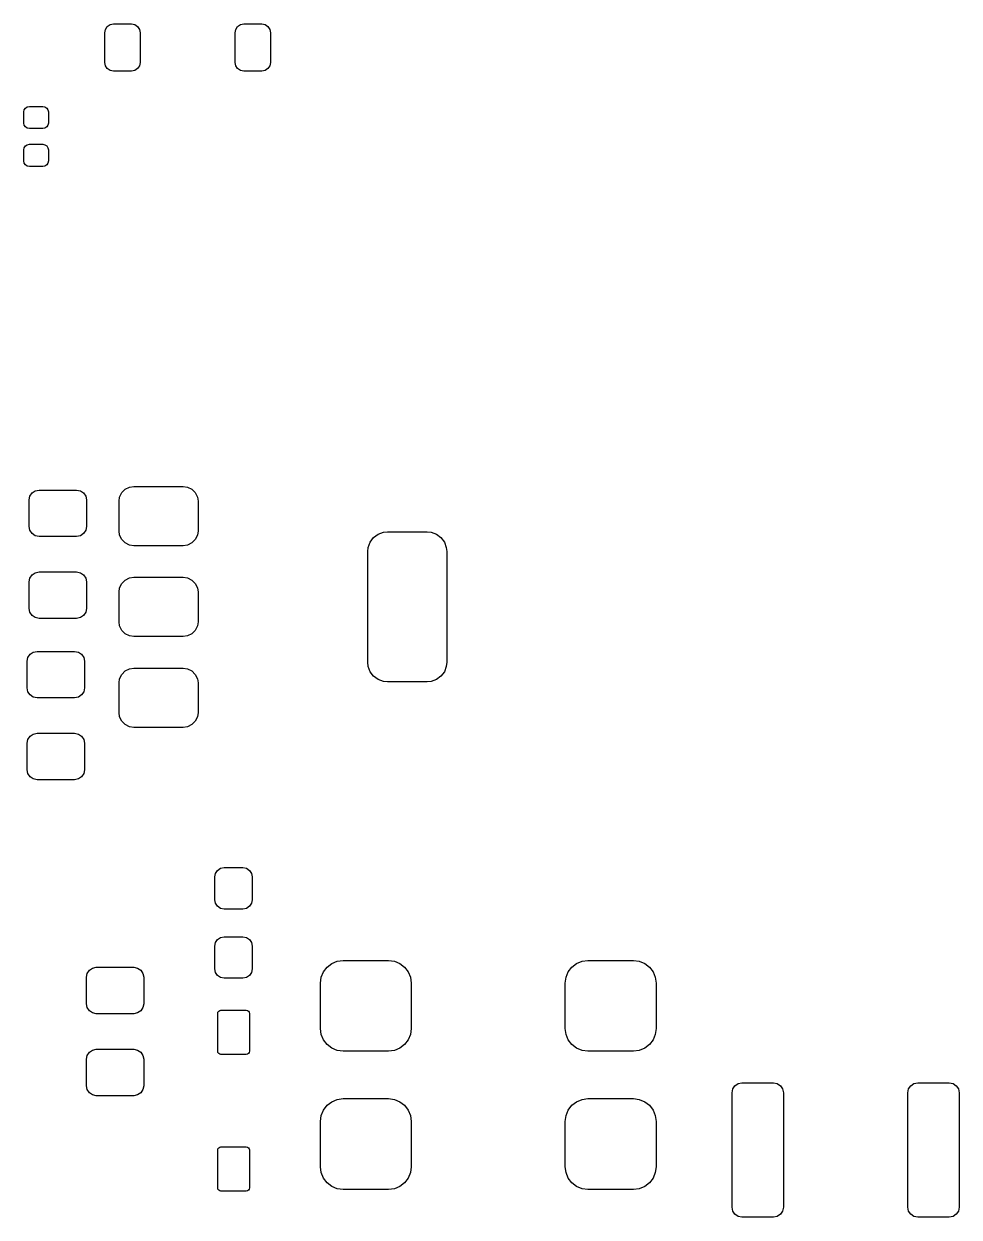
# Model space of a CAD drawing. Extents: x 13.1 to 57.6, y -58.7 to -24.8.
# Drawn here: x 33.94 to 57.62, y -58.7 to -28.49 of the extents above; entities that cross this region are included whole.
import ezdxf

# ---------------------------------------------------------------- set-up
doc = ezdxf.new("R2010")
doc.units = 0
doc.layers.add('BLACK', color=7, linetype='CONTINUOUS')

msp = doc.modelspace()

# ---------------------------------------------------------------- linework, layer by layer
at = {"layer": 'BLACK', "linetype": 'CONTINUOUS'}
for p, q in [((35.9875, -28.7125), (36.004627, -28.626396)), ((36.004627, -28.626396), (36.053401, -28.553401)), ((36.053401, -28.553401), (36.126396, -28.504627)), ((36.126396, -28.504627), (36.2125, -28.4875)), ((36.2125, -28.4875), (36.6625, -28.4875)), ((36.6625, -28.4875), (36.748604, -28.504627)), ((36.748604, -28.504627), (36.821599, -28.553401)), ((36.821599, -28.553401), (36.870373, -28.626396)), ((36.870373, -28.626396), (36.8875, -28.7125)), ((39.2875, -28.7125), (39.304627, -28.626396)), ((39.304627, -28.626396), (39.353401, -28.553401)), ((39.353401, -28.553401), (39.426396, -28.504627)), ((39.426396, -28.504627), (39.5125, -28.4875)), ((39.5125, -28.4875), (39.9625, -28.4875)), ((39.9625, -28.4875), (40.048604, -28.504627)), ((40.048604, -28.504627), (40.121599, -28.553401)), ((40.121599, -28.553401), (40.170373, -28.626396)), ((40.170373, -28.626396), (40.1875, -28.7125)), ((35.9875, -29.4625), (35.9875, -28.7125)), ((36.8875, -28.7125), (36.8875, -29.4625)), ((39.2875, -29.4625), (39.2875, -28.7125)), ((40.1875, -28.7125), (40.1875, -29.4625)), ((36.004627, -29.548604), (35.9875, -29.4625)), ((36.053401, -29.621599), (36.004627, -29.548604)), ((36.870373, -29.548604), (36.821599, -29.621599)), ((36.8875, -29.4625), (36.870373, -29.548604)), ((39.304627, -29.548604), (39.2875, -29.4625)), ((39.353401, -29.621599), (39.304627, -29.548604)), ((40.170373, -29.548604), (40.121599, -29.621599)), ((40.1875, -29.4625), (40.170373, -29.548604)), ((36.126396, -29.670373), (36.053401, -29.621599)), ((36.2125, -29.6875), (36.126396, -29.670373)), ((36.6625, -29.6875), (36.2125, -29.6875)), ((36.748604, -29.670373), (36.6625, -29.6875)), ((36.821599, -29.621599), (36.748604, -29.670373)), ((39.426396, -29.670373), (39.353401, -29.621599)), ((39.5125, -29.6875), (39.426396, -29.670373)), ((39.9625, -29.6875), (39.5125, -29.6875)), ((40.048604, -29.670373), (39.9625, -29.6875)), ((40.121599, -29.621599), (40.048604, -29.670373)), ((33.94, -30.7175), (33.950657, -30.663924)), ((33.94, -30.9975), (33.94, -30.7175)), ((33.950657, -30.663924), (33.981005, -30.618505)), ((33.981005, -30.618505), (34.026424, -30.588157)), ((34.026424, -30.588157), (34.08, -30.5775)), ((34.08, -30.5775), (34.42, -30.5775)), ((34.42, -30.5775), (34.473576, -30.588157)), ((34.473576, -30.588157), (34.518995, -30.618505)), ((34.518995, -30.618505), (34.549343, -30.663924)), ((34.549343, -30.663924), (34.56, -30.7175)), ((34.56, -30.7175), (34.56, -30.9975)), ((33.950657, -31.051076), (33.94, -30.9975)), ((33.981005, -31.096495), (33.950657, -31.051076)), ((34.026424, -31.126843), (33.981005, -31.096495)), ((34.518995, -31.096495), (34.473576, -31.126843)), ((34.549343, -31.051076), (34.518995, -31.096495)), ((34.56, -30.9975), (34.549343, -31.051076)), ((34.08, -31.1375), (34.026424, -31.126843)), ((34.42, -31.1375), (34.08, -31.1375)), ((34.473576, -31.126843), (34.42, -31.1375)), ((33.94, -31.6775), (33.950657, -31.623924)), ((33.94, -31.9575), (33.94, -31.6775)), ((33.950657, -31.623924), (33.981005, -31.578505)), ((33.981005, -31.578505), (34.026424, -31.548157)), ((34.026424, -31.548157), (34.08, -31.5375)), ((34.08, -31.5375), (34.42, -31.5375)), ((34.42, -31.5375), (34.473576, -31.548157)), ((34.473576, -31.548157), (34.518995, -31.578505)), ((34.518995, -31.578505), (34.549343, -31.623924)), ((34.549343, -31.623924), (34.56, -31.6775)), ((34.56, -31.6775), (34.56, -31.9575)), ((33.950657, -32.011076), (33.94, -31.9575)), ((33.981005, -32.056495), (33.950657, -32.011076)), ((34.549343, -32.011076), (34.518995, -32.056495)), ((34.56, -31.9575), (34.549343, -32.011076)), ((34.026424, -32.086843), (33.981005, -32.056495)), ((34.08, -32.0975), (34.026424, -32.086843)), ((34.42, -32.0975), (34.08, -32.0975)), ((34.473576, -32.086843), (34.42, -32.0975)), ((34.518995, -32.056495), (34.473576, -32.086843)), ((34.075, -40.54), (34.09403, -40.444329)), ((34.09403, -40.444329), (34.148223, -40.363223)), ((34.148223, -40.363223), (34.229329, -40.30903)), ((34.229329, -40.30903), (34.325, -40.29)), ((34.325, -40.29), (35.275, -40.29)), ((35.275, -40.29), (35.370671, -40.30903)), ((35.370671, -40.30903), (35.451777, -40.363223)), ((35.451777, -40.363223), (35.50597, -40.444329)), ((35.50597, -40.444329), (35.525, -40.54)), ((36.35, -40.575), (36.36559, -40.467999)), ((36.36559, -40.467999), (36.419807, -40.357096)), ((36.419807, -40.357096), (36.507096, -40.269807)), ((36.507096, -40.269807), (36.617999, -40.21559)), ((36.617999, -40.21559), (36.725, -40.2)), ((36.725, -40.2), (37.975, -40.2)), ((37.975, -40.2), (38.082001, -40.21559)), ((38.082001, -40.21559), (38.192904, -40.269807)), ((38.192904, -40.269807), (38.280193, -40.357096)), ((38.280193, -40.357096), (38.33441, -40.467999)), ((38.33441, -40.467999), (38.35, -40.575)), ((34.075, -41.215), (34.075, -40.54)), ((35.525, -40.54), (35.525, -41.215)), ((36.35, -41.325), (36.35, -40.575)), ((38.35, -40.575), (38.35, -41.325)), ((34.09403, -41.310671), (34.075, -41.215)), ((34.148223, -41.391777), (34.09403, -41.310671)), ((35.50597, -41.310671), (35.451777, -41.391777)), ((35.525, -41.215), (35.50597, -41.310671)), ((36.36559, -41.432001), (36.35, -41.325)), ((38.35, -41.325), (38.33441, -41.432001)), ((42.910376, -41.411161), (43.043717, -41.361427)), ((43.043717, -41.361427), (43.15, -41.35)), ((43.15, -41.35), (44.15, -41.35)), ((44.15, -41.35), (44.256283, -41.361427)), ((44.256283, -41.361427), (44.389624, -41.411161)), ((34.229329, -41.44597), (34.148223, -41.391777)), ((34.325, -41.465), (34.229329, -41.44597)), ((35.275, -41.465), (34.325, -41.465)), ((35.370671, -41.44597), (35.275, -41.465)), ((35.451777, -41.391777), (35.370671, -41.44597)), ((36.419807, -41.542904), (36.36559, -41.432001)), ((36.507096, -41.630193), (36.419807, -41.542904)), ((36.617999, -41.68441), (36.507096, -41.630193)), ((36.725, -41.7), (36.617999, -41.68441)), ((38.082001, -41.68441), (37.975, -41.7)), ((38.192904, -41.630193), (38.082001, -41.68441)), ((38.280193, -41.542904), (38.192904, -41.630193)), ((38.33441, -41.432001), (38.280193, -41.542904)), ((42.661427, -41.743717), (42.711161, -41.610376)), ((42.711161, -41.610376), (42.796447, -41.496447)), ((42.796447, -41.496447), (42.910376, -41.411161)), ((44.389624, -41.411161), (44.503553, -41.496447)), ((44.503553, -41.496447), (44.588839, -41.610376)), ((44.588839, -41.610376), (44.638573, -41.743717)), ((37.975, -41.7), (36.725, -41.7)), ((42.65, -41.85), (42.661427, -41.743717)), ((42.65, -44.65), (42.65, -41.85)), ((44.638573, -41.743717), (44.65, -41.85)), ((44.65, -41.85), (44.65, -44.65)), ((34.075, -42.615), (34.09403, -42.519329)), ((34.09403, -42.519329), (34.148223, -42.438223)), ((34.148223, -42.438223), (34.229329, -42.38403)), ((34.229329, -42.38403), (34.325, -42.365)), ((34.325, -42.365), (35.275, -42.365)), ((35.275, -42.365), (35.370671, -42.38403)), ((35.370671, -42.38403), (35.451777, -42.438223)), ((35.451777, -42.438223), (35.50597, -42.519329)), ((35.50597, -42.519329), (35.525, -42.615)), ((36.419807, -42.657096), (36.507096, -42.569807)), ((36.507096, -42.569807), (36.617999, -42.51559)), ((36.617999, -42.51559), (36.725, -42.5)), ((36.725, -42.5), (37.975, -42.5)), ((37.975, -42.5), (38.082001, -42.51559)), ((38.082001, -42.51559), (38.192904, -42.569807)), ((38.192904, -42.569807), (38.280193, -42.657096)), ((34.075, -43.29), (34.075, -42.615)), ((35.525, -42.615), (35.525, -43.29)), ((36.35, -42.875), (36.36559, -42.767999)), ((36.35, -43.625), (36.35, -42.875)), ((36.36559, -42.767999), (36.419807, -42.657096)), ((38.280193, -42.657096), (38.33441, -42.767999)), ((38.33441, -42.767999), (38.35, -42.875)), ((38.35, -42.875), (38.35, -43.625)), ((34.09403, -43.385671), (34.075, -43.29)), ((34.148223, -43.466777), (34.09403, -43.385671)), ((34.229329, -43.52097), (34.148223, -43.466777)), ((35.451777, -43.466777), (35.370671, -43.52097)), ((35.50597, -43.385671), (35.451777, -43.466777)), ((35.525, -43.29), (35.50597, -43.385671)), ((34.325, -43.54), (34.229329, -43.52097)), ((35.275, -43.54), (34.325, -43.54)), ((35.370671, -43.52097), (35.275, -43.54)), ((36.36559, -43.732001), (36.35, -43.625)), ((36.419807, -43.842904), (36.36559, -43.732001)), ((38.33441, -43.732001), (38.280193, -43.842904)), ((38.35, -43.625), (38.33441, -43.732001)), ((36.507096, -43.930193), (36.419807, -43.842904)), ((36.617999, -43.98441), (36.507096, -43.930193)), ((36.725, -44), (36.617999, -43.98441)), ((37.975, -44), (36.725, -44)), ((38.082001, -43.98441), (37.975, -44)), ((38.192904, -43.930193), (38.082001, -43.98441)), ((38.280193, -43.842904), (38.192904, -43.930193)), ((34.098223, -44.448223), (34.179329, -44.39403)), ((34.179329, -44.39403), (34.275, -44.375)), ((34.275, -44.375), (35.225, -44.375)), ((35.225, -44.375), (35.320671, -44.39403)), ((35.320671, -44.39403), (35.401777, -44.448223)), ((34.025, -44.625), (34.04403, -44.529329)), ((34.025, -45.3), (34.025, -44.625)), ((34.04403, -44.529329), (34.098223, -44.448223)), ((35.401777, -44.448223), (35.45597, -44.529329)), ((35.45597, -44.529329), (35.475, -44.625)), ((35.475, -44.625), (35.475, -45.3)), ((42.661427, -44.756283), (42.65, -44.65)), ((44.65, -44.65), (44.638573, -44.756283)), ((36.36559, -45.067999), (36.419807, -44.957096)), ((36.419807, -44.957096), (36.507096, -44.869807)), ((36.507096, -44.869807), (36.617999, -44.81559)), ((36.617999, -44.81559), (36.725, -44.8)), ((36.725, -44.8), (37.975, -44.8)), ((37.975, -44.8), (38.082001, -44.81559)), ((38.082001, -44.81559), (38.192904, -44.869807)), ((38.192904, -44.869807), (38.280193, -44.957096)), ((38.280193, -44.957096), (38.33441, -45.067999)), ((42.711161, -44.889624), (42.661427, -44.756283)), ((42.796447, -45.003553), (42.711161, -44.889624)), ((42.910376, -45.088839), (42.796447, -45.003553)), ((44.503553, -45.003553), (44.389624, -45.088839)), ((44.588839, -44.889624), (44.503553, -45.003553)), ((44.638573, -44.756283), (44.588839, -44.889624)), ((34.04403, -45.395671), (34.025, -45.3)), ((35.475, -45.3), (35.45597, -45.395671)), ((36.35, -45.175), (36.36559, -45.067999)), ((36.35, -45.925), (36.35, -45.175)), ((38.33441, -45.067999), (38.35, -45.175)), ((38.35, -45.175), (38.35, -45.925)), ((43.043717, -45.138573), (42.910376, -45.088839)), ((43.15, -45.15), (43.043717, -45.138573)), ((44.15, -45.15), (43.15, -45.15)), ((44.256283, -45.138573), (44.15, -45.15)), ((44.389624, -45.088839), (44.256283, -45.138573)), ((34.098223, -45.476777), (34.04403, -45.395671)), ((34.179329, -45.53097), (34.098223, -45.476777)), ((34.275, -45.55), (34.179329, -45.53097)), ((35.225, -45.55), (34.275, -45.55)), ((35.320671, -45.53097), (35.225, -45.55)), ((35.401777, -45.476777), (35.320671, -45.53097)), ((35.45597, -45.395671), (35.401777, -45.476777)), ((36.36559, -46.032001), (36.35, -45.925)), ((36.419807, -46.142904), (36.36559, -46.032001)), ((36.507096, -46.230193), (36.419807, -46.142904)), ((38.280193, -46.142904), (38.192904, -46.230193)), ((38.33441, -46.032001), (38.280193, -46.142904)), ((38.35, -45.925), (38.33441, -46.032001)), ((34.04403, -46.604329), (34.098223, -46.523223)), ((34.098223, -46.523223), (34.179329, -46.46903)), ((34.179329, -46.46903), (34.275, -46.45)), ((34.275, -46.45), (35.225, -46.45)), ((35.225, -46.45), (35.320671, -46.46903)), ((35.320671, -46.46903), (35.401777, -46.523223)), ((35.401777, -46.523223), (35.45597, -46.604329)), ((36.617999, -46.28441), (36.507096, -46.230193)), ((36.725, -46.3), (36.617999, -46.28441)), ((37.975, -46.3), (36.725, -46.3)), ((38.082001, -46.28441), (37.975, -46.3)), ((38.192904, -46.230193), (38.082001, -46.28441)), ((34.025, -46.7), (34.04403, -46.604329)), ((34.025, -47.375), (34.025, -46.7)), ((35.45597, -46.604329), (35.475, -46.7)), ((35.475, -46.7), (35.475, -47.375)), ((34.04403, -47.470671), (34.025, -47.375)), ((35.475, -47.375), (35.45597, -47.470671)), ((34.098223, -47.551777), (34.04403, -47.470671)), ((34.179329, -47.60597), (34.098223, -47.551777)), ((34.275, -47.625), (34.179329, -47.60597)), ((35.225, -47.625), (34.275, -47.625)), ((35.320671, -47.60597), (35.225, -47.625)), ((35.401777, -47.551777), (35.320671, -47.60597)), ((35.45597, -47.470671), (35.401777, -47.551777)), ((38.921613, -49.868079), (39.0125, -49.85)), ((39.0125, -49.85), (39.4875, -49.85)), ((39.4875, -49.85), (39.578387, -49.868079)), ((38.775, -50.0875), (38.793079, -49.996613)), ((38.775, -50.6625), (38.775, -50.0875)), ((38.793079, -49.996613), (38.844562, -49.919562)), ((38.844562, -49.919562), (38.921613, -49.868079)), ((39.578387, -49.868079), (39.655438, -49.919562)), ((39.655438, -49.919562), (39.706921, -49.996613)), ((39.706921, -49.996613), (39.725, -50.0875)), ((39.725, -50.0875), (39.725, -50.6625)), ((38.793079, -50.753387), (38.775, -50.6625)), ((38.844562, -50.830438), (38.793079, -50.753387)), ((39.706921, -50.753387), (39.655438, -50.830438)), ((39.725, -50.6625), (39.706921, -50.753387)), ((38.921613, -50.881921), (38.844562, -50.830438)), ((39.0125, -50.9), (38.921613, -50.881921)), ((39.4875, -50.9), (39.0125, -50.9)), ((39.578387, -50.881921), (39.4875, -50.9)), ((39.655438, -50.830438), (39.578387, -50.881921)), ((38.844562, -51.669562), (38.921613, -51.618079)), ((38.921613, -51.618079), (39.0125, -51.6)), ((39.0125, -51.6), (39.4875, -51.6)), ((39.4875, -51.6), (39.578387, -51.618079)), ((39.578387, -51.618079), (39.655438, -51.669562)), ((38.775, -51.8375), (38.793079, -51.746613)), ((38.775, -52.4125), (38.775, -51.8375)), ((38.793079, -51.746613), (38.844562, -51.669562)), ((39.655438, -51.669562), (39.706921, -51.746613)), ((39.706921, -51.746613), (39.725, -51.8375)), ((39.725, -51.8375), (39.725, -52.4125)), ((41.7375, -52.277035), (41.876179, -52.219593)), ((41.876179, -52.219593), (42.025, -52.2)), ((42.025, -52.2), (43.175, -52.2)), ((43.175, -52.2), (43.323821, -52.219593)), ((43.323821, -52.219593), (43.4625, -52.277035)), ((47.9375, -52.277035), (48.076179, -52.219593)), ((48.076179, -52.219593), (48.225, -52.2)), ((48.225, -52.2), (49.375, -52.2)), ((49.375, -52.2), (49.523821, -52.219593)), ((49.523821, -52.219593), (49.6625, -52.277035)), ((35.525, -52.625), (35.54403, -52.529329)), ((35.54403, -52.529329), (35.598223, -52.448223)), ((35.598223, -52.448223), (35.679329, -52.39403)), ((35.679329, -52.39403), (35.775, -52.375)), ((35.775, -52.375), (36.725, -52.375)), ((36.725, -52.375), (36.820671, -52.39403)), ((36.820671, -52.39403), (36.901777, -52.448223)), ((36.901777, -52.448223), (36.95597, -52.529329)), ((36.95597, -52.529329), (36.975, -52.625)), ((38.793079, -52.503387), (38.775, -52.4125)), ((38.844562, -52.580438), (38.793079, -52.503387)), ((39.706921, -52.503387), (39.655438, -52.580438)), ((39.725, -52.4125), (39.706921, -52.503387)), ((41.469593, -52.626179), (41.527035, -52.4875)), ((41.527035, -52.4875), (41.618414, -52.368414)), ((41.618414, -52.368414), (41.7375, -52.277035)), ((43.4625, -52.277035), (43.581586, -52.368414)), ((43.581586, -52.368414), (43.672965, -52.4875)), ((43.672965, -52.4875), (43.730407, -52.626179)), ((47.669593, -52.626179), (47.727035, -52.4875)), ((47.727035, -52.4875), (47.818414, -52.368414)), ((47.818414, -52.368414), (47.9375, -52.277035)), ((49.6625, -52.277035), (49.781586, -52.368414)), ((49.781586, -52.368414), (49.872965, -52.4875)), ((49.872965, -52.4875), (49.930407, -52.626179)), ((35.525, -53.3), (35.525, -52.625)), ((36.975, -52.625), (36.975, -53.3)), ((38.921613, -52.631921), (38.844562, -52.580438)), ((39.0125, -52.65), (38.921613, -52.631921)), ((39.4875, -52.65), (39.0125, -52.65)), ((39.578387, -52.631921), (39.4875, -52.65)), ((39.655438, -52.580438), (39.578387, -52.631921)), ((41.45, -52.775), (41.469593, -52.626179)), ((41.45, -53.925), (41.45, -52.775)), ((43.730407, -52.626179), (43.75, -52.775)), ((43.75, -52.775), (43.75, -53.925)), ((47.65, -52.775), (47.669593, -52.626179)), ((47.65, -53.925), (47.65, -52.775)), ((49.930407, -52.626179), (49.95, -52.775)), ((49.95, -52.775), (49.95, -53.925)), ((35.54403, -53.395671), (35.525, -53.3)), ((35.598223, -53.476777), (35.54403, -53.395671)), ((36.95597, -53.395671), (36.901777, -53.476777)), ((36.975, -53.3), (36.95597, -53.395671)), ((38.873431, -53.483431), (38.899385, -53.46609)), ((38.899385, -53.46609), (38.93, -53.46)), ((38.93, -53.46), (39.57, -53.46)), ((39.57, -53.46), (39.600615, -53.46609)), ((39.600615, -53.46609), (39.626569, -53.483431)), ((35.679329, -53.53097), (35.598223, -53.476777)), ((35.775, -53.55), (35.679329, -53.53097)), ((36.725, -53.55), (35.775, -53.55)), ((36.820671, -53.53097), (36.725, -53.55)), ((36.901777, -53.476777), (36.820671, -53.53097)), ((38.85, -53.54), (38.85609, -53.509385)), ((38.85, -54.5), (38.85, -53.54)), ((38.85609, -53.509385), (38.873431, -53.483431)), ((39.626569, -53.483431), (39.64391, -53.509385)), ((39.64391, -53.509385), (39.65, -53.54)), ((39.65, -53.54), (39.65, -54.5)), ((41.469593, -54.073821), (41.45, -53.925)), ((41.527035, -54.2125), (41.469593, -54.073821)), ((43.730407, -54.073821), (43.672965, -54.2125)), ((43.75, -53.925), (43.730407, -54.073821)), ((47.669593, -54.073821), (47.65, -53.925)), ((47.727035, -54.2125), (47.669593, -54.073821)), ((49.930407, -54.073821), (49.872965, -54.2125)), ((49.95, -53.925), (49.930407, -54.073821)), ((41.618414, -54.331586), (41.527035, -54.2125)), ((41.7375, -54.422965), (41.618414, -54.331586)), ((43.581586, -54.331586), (43.4625, -54.422965)), ((43.672965, -54.2125), (43.581586, -54.331586)), ((47.818414, -54.331586), (47.727035, -54.2125)), ((47.9375, -54.422965), (47.818414, -54.331586)), ((49.781586, -54.331586), (49.6625, -54.422965)), ((49.872965, -54.2125), (49.781586, -54.331586)), ((35.525, -54.7), (35.54403, -54.604329)), ((35.54403, -54.604329), (35.598223, -54.523223)), ((35.598223, -54.523223), (35.679329, -54.46903)), ((35.679329, -54.46903), (35.775, -54.45)), ((35.775, -54.45), (36.725, -54.45)), ((36.725, -54.45), (36.820671, -54.46903)), ((36.820671, -54.46903), (36.901777, -54.523223)), ((36.901777, -54.523223), (36.95597, -54.604329)), ((36.95597, -54.604329), (36.975, -54.7)), ((38.85609, -54.530615), (38.85, -54.5)), ((38.873431, -54.556569), (38.85609, -54.530615)), ((38.899385, -54.57391), (38.873431, -54.556569)), ((38.93, -54.58), (38.899385, -54.57391)), ((39.57, -54.58), (38.93, -54.58)), ((39.600615, -54.57391), (39.57, -54.58)), ((39.626569, -54.556569), (39.600615, -54.57391)), ((39.64391, -54.530615), (39.626569, -54.556569)), ((39.65, -54.5), (39.64391, -54.530615)), ((41.876179, -54.480407), (41.7375, -54.422965)), ((42.025, -54.5), (41.876179, -54.480407)), ((43.175, -54.5), (42.025, -54.5)), ((43.323821, -54.480407), (43.175, -54.5)), ((43.4625, -54.422965), (43.323821, -54.480407)), ((48.076179, -54.480407), (47.9375, -54.422965)), ((48.225, -54.5), (48.076179, -54.480407)), ((49.375, -54.5), (48.225, -54.5)), ((49.523821, -54.480407), (49.375, -54.5)), ((49.6625, -54.422965), (49.523821, -54.480407)), ((35.525, -55.375), (35.525, -54.7)), ((36.975, -54.7), (36.975, -55.375)), ((35.54403, -55.470671), (35.525, -55.375)), ((35.598223, -55.551777), (35.54403, -55.470671)), ((35.679329, -55.60597), (35.598223, -55.551777)), ((36.901777, -55.551777), (36.820671, -55.60597)), ((36.95597, -55.470671), (36.901777, -55.551777)), ((36.975, -55.375), (36.95597, -55.470671)), ((51.875, -55.55), (51.89403, -55.454329)), ((51.875, -58.45), (51.875, -55.55)), ((51.89403, -55.454329), (51.948223, -55.373223)), ((51.948223, -55.373223), (52.029329, -55.31903)), ((52.029329, -55.31903), (52.125, -55.3)), ((52.125, -55.3), (52.925, -55.3)), ((52.925, -55.3), (53.020671, -55.31903)), ((53.020671, -55.31903), (53.101777, -55.373223)), ((53.101777, -55.373223), (53.15597, -55.454329)), ((53.15597, -55.454329), (53.175, -55.55)), ((53.175, -55.55), (53.175, -58.45)), ((56.325, -55.55), (56.34403, -55.454329)), ((56.325, -58.45), (56.325, -55.55)), ((56.34403, -55.454329), (56.398223, -55.373223)), ((56.398223, -55.373223), (56.479329, -55.31903)), ((56.479329, -55.31903), (56.575, -55.3)), ((56.575, -55.3), (57.375, -55.3)), ((57.375, -55.3), (57.470671, -55.31903)), ((57.470671, -55.31903), (57.551777, -55.373223)), ((57.551777, -55.373223), (57.60597, -55.454329)), ((57.60597, -55.454329), (57.625, -55.55)), ((57.625, -55.55), (57.625, -58.45)), ((35.775, -55.625), (35.679329, -55.60597)), ((36.725, -55.625), (35.775, -55.625)), ((36.820671, -55.60597), (36.725, -55.625)), ((41.527035, -55.9875), (41.618414, -55.868414)), ((41.618414, -55.868414), (41.7375, -55.777035)), ((41.7375, -55.777035), (41.876179, -55.719593)), ((41.876179, -55.719593), (42.025, -55.7)), ((42.025, -55.7), (43.175, -55.7)), ((43.175, -55.7), (43.323821, -55.719593)), ((43.323821, -55.719593), (43.4625, -55.777035)), ((43.4625, -55.777035), (43.581586, -55.868414)), ((43.581586, -55.868414), (43.672965, -55.9875)), ((47.727035, -55.9875), (47.818414, -55.868414)), ((47.818414, -55.868414), (47.9375, -55.777035)), ((47.9375, -55.777035), (48.076179, -55.719593)), ((48.076179, -55.719593), (48.225, -55.7)), ((48.225, -55.7), (49.375, -55.7)), ((49.375, -55.7), (49.523821, -55.719593)), ((49.523821, -55.719593), (49.6625, -55.777035)), ((49.6625, -55.777035), (49.781586, -55.868414)), ((49.781586, -55.868414), (49.872965, -55.9875)), ((41.45, -56.275), (41.469593, -56.126179)), ((41.469593, -56.126179), (41.527035, -55.9875)), ((43.672965, -55.9875), (43.730407, -56.126179)), ((43.730407, -56.126179), (43.75, -56.275)), ((47.65, -56.275), (47.669593, -56.126179)), ((47.669593, -56.126179), (47.727035, -55.9875)), ((49.872965, -55.9875), (49.930407, -56.126179)), ((49.930407, -56.126179), (49.95, -56.275)), ((41.45, -57.425), (41.45, -56.275)), ((43.75, -56.275), (43.75, -57.425)), ((47.65, -57.425), (47.65, -56.275)), ((49.95, -56.275), (49.95, -57.425)), ((38.85, -57), (38.85609, -56.969385)), ((38.85, -57.96), (38.85, -57)), ((38.85609, -56.969385), (38.873431, -56.943431)), ((38.873431, -56.943431), (38.899385, -56.92609)), ((38.899385, -56.92609), (38.93, -56.92)), ((38.93, -56.92), (39.57, -56.92)), ((39.57, -56.92), (39.600615, -56.92609)), ((39.600615, -56.92609), (39.626569, -56.943431)), ((39.626569, -56.943431), (39.64391, -56.969385)), ((39.64391, -56.969385), (39.65, -57)), ((39.65, -57), (39.65, -57.96)), ((41.469593, -57.573821), (41.45, -57.425)), ((41.527035, -57.7125), (41.469593, -57.573821)), ((43.730407, -57.573821), (43.672965, -57.7125)), ((43.75, -57.425), (43.730407, -57.573821)), ((47.669593, -57.573821), (47.65, -57.425)), ((47.727035, -57.7125), (47.669593, -57.573821)), ((49.930407, -57.573821), (49.872965, -57.7125)), ((49.95, -57.425), (49.930407, -57.573821)), ((38.85609, -57.990615), (38.85, -57.96)), ((38.873431, -58.016569), (38.85609, -57.990615)), ((39.64391, -57.990615), (39.626569, -58.016569)), ((39.65, -57.96), (39.64391, -57.990615)), ((41.618414, -57.831586), (41.527035, -57.7125)), ((41.7375, -57.922965), (41.618414, -57.831586)), ((41.876179, -57.980407), (41.7375, -57.922965)), ((42.025, -58), (41.876179, -57.980407)), ((43.175, -58), (42.025, -58)), ((43.323821, -57.980407), (43.175, -58)), ((43.4625, -57.922965), (43.323821, -57.980407)), ((43.581586, -57.831586), (43.4625, -57.922965)), ((43.672965, -57.7125), (43.581586, -57.831586)), ((47.818414, -57.831586), (47.727035, -57.7125)), ((47.9375, -57.922965), (47.818414, -57.831586)), ((48.076179, -57.980407), (47.9375, -57.922965)), ((48.225, -58), (48.076179, -57.980407)), ((49.375, -58), (48.225, -58)), ((49.523821, -57.980407), (49.375, -58)), ((49.6625, -57.922965), (49.523821, -57.980407)), ((49.781586, -57.831586), (49.6625, -57.922965)), ((49.872965, -57.7125), (49.781586, -57.831586)), ((38.899385, -58.03391), (38.873431, -58.016569)), ((38.93, -58.04), (38.899385, -58.03391)), ((39.57, -58.04), (38.93, -58.04)), ((39.600615, -58.03391), (39.57, -58.04)), ((39.626569, -58.016569), (39.600615, -58.03391)), ((51.89403, -58.545671), (51.875, -58.45)), ((51.948223, -58.626777), (51.89403, -58.545671)), ((53.15597, -58.545671), (53.101777, -58.626777)), ((53.175, -58.45), (53.15597, -58.545671)), ((56.34403, -58.545671), (56.325, -58.45)), ((56.398223, -58.626777), (56.34403, -58.545671)), ((57.60597, -58.545671), (57.551777, -58.626777)), ((57.625, -58.45), (57.60597, -58.545671)), ((52.029329, -58.68097), (51.948223, -58.626777)), ((52.125, -58.7), (52.029329, -58.68097)), ((52.925, -58.7), (52.125, -58.7)), ((53.020671, -58.68097), (52.925, -58.7)), ((53.101777, -58.626777), (53.020671, -58.68097)), ((56.479329, -58.68097), (56.398223, -58.626777)), ((56.575, -58.7), (56.479329, -58.68097)), ((57.375, -58.7), (56.575, -58.7)), ((57.470671, -58.68097), (57.375, -58.7)), ((57.551777, -58.626777), (57.470671, -58.68097))]:
    msp.add_line(p, q, dxfattribs=at)

doc.saveas('drawing.dxf')
